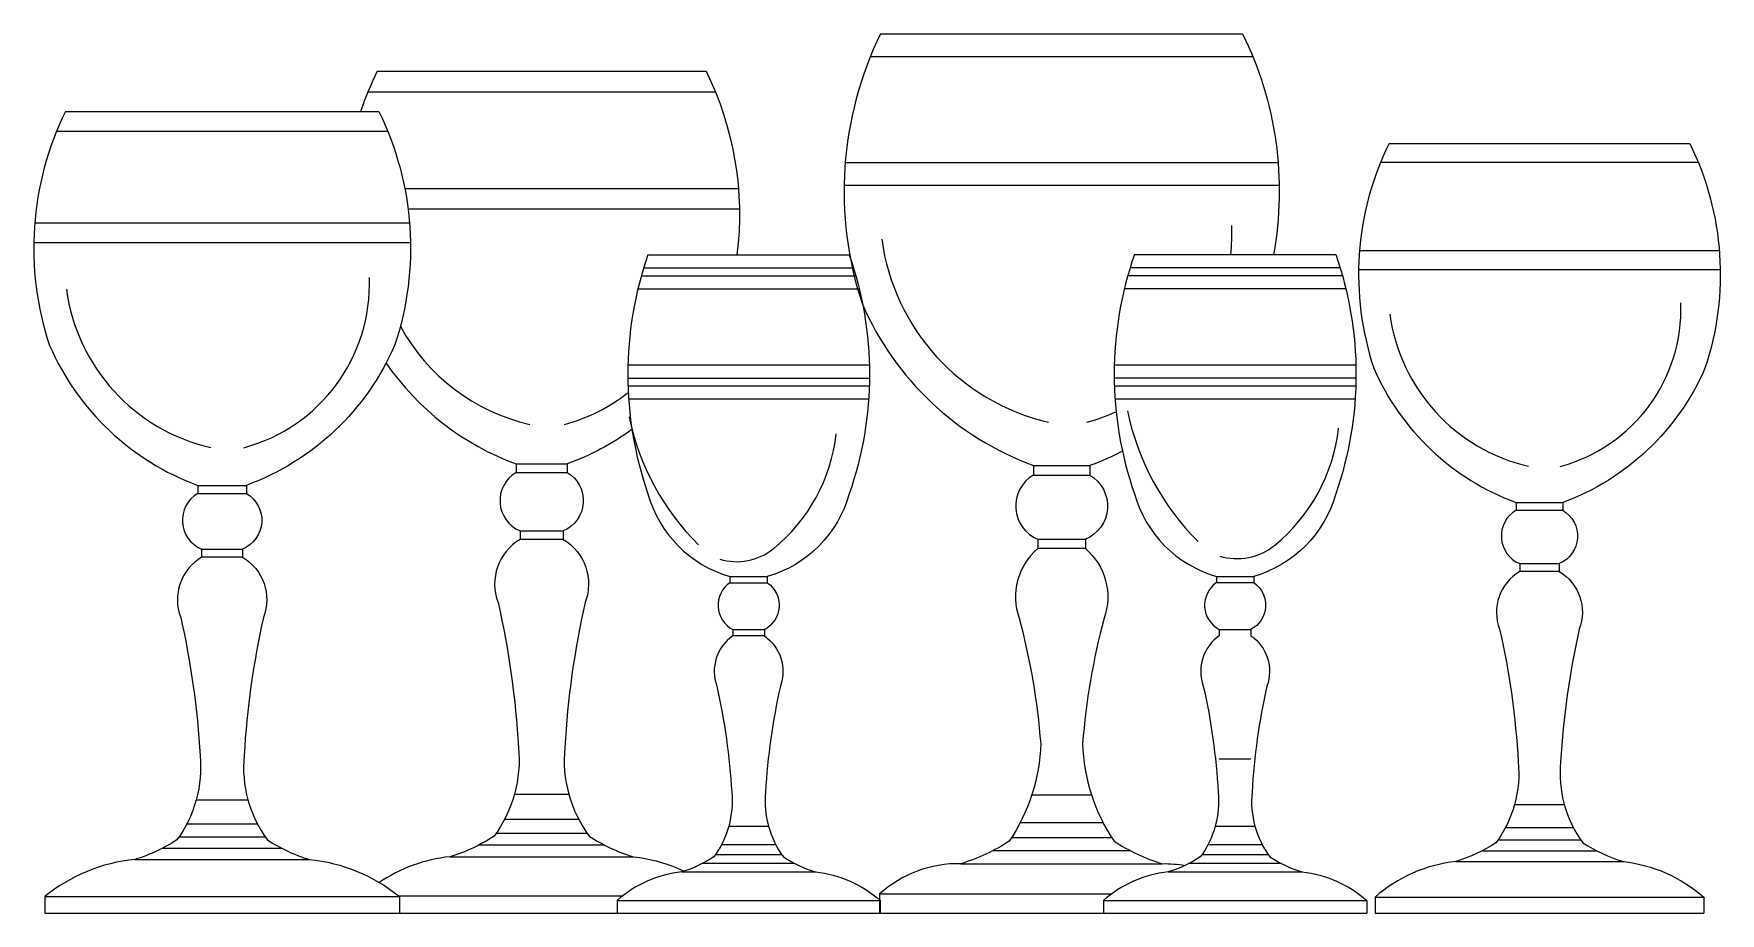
# Model space of a CAD drawing. Extents: x 500 to 784, y 587 to 735.
import ezdxf

# ---------------------------------------------------------------- set-up
doc = ezdxf.new("R2010")
doc.units = 0
doc.header["$LTSCALE"] = 10
doc.header["$MEASUREMENT"] = 0
doc.layers.add('3', color=3, linetype='CONTINUOUS')
doc.layers.add('4', color=4, linetype='CONTINUOUS')

msp = doc.modelspace()

# ---------------------------------------------------------------- linework, layer by layer
at = {"layer": '3'}
for p, q in [((640.81, 730.77), (705.09, 730.77)), ((556.29, 724.79), (614.73, 724.79)), ((503.95, 718.21), (559.61, 718.21)), ((636.55, 712.92), (709.34, 712.92)), ((726.58, 712.95), (780.02, 712.95)), ((636.37, 709.1), (709.53, 709.1)), ((562.49, 708.57), (618.59, 708.57)), ((563.05, 705.1), (618.76, 705.1)), ((500.27, 702.76), (563.29, 702.76)), ((500.1, 699.45), (563.45, 699.45)), ((723.05, 698.12), (783.55, 698.12)), ((602.67, 695.18), (637.96, 695.18)), ((684.47, 695.23), (719.78, 695.23)), ((722.89, 694.94), (783.7, 694.94)), ((602.28, 693.86), (638.35, 693.86)), ((684.09, 693.9), (720.17, 693.9)), ((601.7, 691.66), (638.92, 691.66)), ((683.51, 691.7), (720.74, 691.7)), ((600.01, 678.87), (640.61, 678.87)), ((681.82, 678.9), (722.43, 678.9)), ((600, 676.66), (640.63, 676.66)), ((600.03, 675.34), (640.6, 675.34)), ((681.8, 676.7), (722.45, 676.7)), ((681.83, 675.37), (722.42, 675.37)), ((600.13, 673.13), (640.49, 673.13)), ((681.94, 673.17), (722.31, 673.17)), ((581.21, 662.2), (589.81, 662.2)), ((668.22, 661.92), (677.68, 661.92)), ((527.68, 658.6), (535.87, 658.6)), ((581.21, 660.76), (589.81, 660.76)), ((668.22, 660.33), (677.68, 660.33)), ((527.68, 657.23), (535.87, 657.23)), ((749.37, 655.72), (757.23, 655.72)), ((749.37, 654.4), (757.23, 654.4)), ((581.88, 650.94), (589.14, 650.94)), ((589.14, 649.51), (581.88, 649.51)), ((668.96, 649.53), (676.94, 649.53)), ((528.32, 647.88), (535.23, 647.88)), ((676.94, 647.95), (668.96, 647.95)), ((535.23, 646.51), (528.32, 646.51)), ((749.98, 645.43), (756.62, 645.43)), ((756.62, 644.12), (749.98, 644.12)), ((617.17, 643.26), (623.46, 643.26)), ((617.17, 642.21), (623.46, 642.21)), ((698.98, 643.28), (705.27, 643.28)), ((698.98, 642.23), (705.27, 642.23)), ((617.66, 634.34), (622.97, 634.34)), ((622.97, 633.29), (617.66, 633.29)), ((699.47, 634.35), (704.78, 634.35)), ((704.78, 612.53), (699.47, 612.53)), ((527.43, 605.69), (536.13, 605.69)), ((580.94, 606.64), (590.07, 606.64)), ((667.93, 606.52), (677.97, 606.52)), ((749.12, 604.92), (757.47, 604.92)), ((525.85, 601.66), (537.71, 601.66)), ((579.28, 602.42), (591.73, 602.42)), ((666.1, 601.88), (679.8, 601.88)), ((524.52, 599.46), (539.04, 599.46)), ((577.89, 600.1), (593.13, 600.1)), ((616.97, 601.25), (623.65, 601.25)), ((664.57, 599.33), (681.33, 599.33)), ((698.79, 601.26), (705.47, 601.26)), ((746.33, 598.94), (760.27, 598.94)), ((747.61, 601.06), (758.99, 601.06)), ((517.11, 595.66), (546.44, 595.66)), ((521.78, 597.56), (541.77, 597.56)), ((575.01, 598.11), (596, 598.11)), ((614.74, 596.47), (625.89, 596.47)), ((615.76, 598.17), (624.87, 598.17)), ((661.4, 597.14), (684.5, 597.14)), ((696.55, 596.48), (707.7, 596.48)), ((697.57, 598.17), (706.68, 598.17)), ((743.7, 597.12), (762.9, 597.12)), ((609.06, 593.56), (631.57, 593.56)), ((612.64, 595.02), (627.99, 595.02)), ((656.01, 594.95), (689.88, 594.95)), ((690.87, 593.56), (713.39, 593.56)), ((694.45, 595.02), (709.8, 595.02)), ((739.22, 595.3), (767.38, 595.3)), ((501.95, 589.42), (561.61, 589.42)), ((561.43, 589.56), (599.16, 589.56)), ((598.2, 588.76), (642.43, 588.76)), ((642.32, 589.85), (681.35, 589.85)), ((680, 588.76), (724.25, 588.76)), ((725.65, 589.3), (780.95, 589.3))]:
    msp.add_line(p, q, dxfattribs=at)
for centre, radius, start, end in [((668.62, 701.05), 32.96, 353.6896, 2.1746), ((678.98, 704.91), 36.61, 187.6887, 257.0015), ((528.03, 692.49), 28.53, 285.0557, 2.1746), ((537, 695.83), 31.7, 187.6887, 257.0015), ((749.7, 688.25), 27.39, 285.0557, 2.1746), ((758.31, 691.46), 30.43, 187.6887, 257.0015), ((590.99, 701.29), 33.29, 208.5499, 257.0015), ((581.57, 697.78), 29.96, 285.0557, 308.1263), ((641.28, 678.42), 41.86, 191.4172, 225.4418), ((668.62, 701.05), 32.96, 285.0557, 294.1913), ((725.9, 679.59), 42.71, 191.4172, 225.4418), ((606.07, 670.54), 29.15, 309.1534, 353.5769), ((689.97, 671.56), 29.74, 309.1534, 353.5769), ((618.3, 655.57), 9.81, 253.1064, 308.9537), ((702.45, 656.28), 10.01, 253.1064, 308.9537)]:
    msp.add_arc(centre, radius, start, end, dxfattribs=at)
at = {"layer": '4'}
for p, q in [((642.52, 734.59), (703.38, 734.59)), ((557.85, 728.27), (613.17, 728.27)), ((505.43, 721.52), (558.12, 721.52)), ((728.01, 716.13), (778.59, 716.13)), ((603.39, 697.39), (637.24, 697.39)), ((685.19, 697.43), (719.06, 697.43)), ((570.11, 596.12), (600.9, 596.12)), ((501.95, 586.6), (561.61, 586.6)), ((555.26, 586.6), (615.75, 586.6)), ((598.2, 586.6), (642.43, 586.6)), ((642.32, 586.6), (703.58, 586.6)), ((680, 586.6), (724.25, 586.6)), ((725.65, 586.6), (780.95, 586.6))]:
    msp.add_line(p, q, dxfattribs=at)
for points in [[(642.52, 734.59, 0.197274), (639.45, 689.07, 0.204437), (668.22, 661.92), (668.22, 660.33, 0.618661), (668.96, 649.53), (668.96, 647.95, 0.314048), (665.82, 636.25, -0.044314), (669.43, 615.15, -0.140725), (664.14, 598.74, -0.071017), (656.01, 594.95, 0.190235), (642.32, 589.85), (642.32, 586.6)], [(703.38, 734.59, -0.16017), (708.59, 697.43, -0.16017)], [(557.85, 728.27, 0.033433), (555.07, 721.52, 0.033433)], [(613.17, 728.27, -0.146436), (618.35, 697.39, -0.146436)], [(505.43, 721.52, 0.197274), (502.77, 682.11, 0.204437), (527.68, 658.6), (527.68, 657.23, 0.618661), (528.32, 647.88), (528.32, 646.51, 0.365073), (524.81, 636.39, -0.041083), (528.07, 613.16, -0.185189), (524.15, 598.94, -0.071017), (517.11, 595.66, 0.146731), (501.95, 589.42), (501.95, 586.6)], [(558.12, 721.52, -0.197274), (560.78, 682.11, -0.204437), (535.87, 658.6), (535.87, 657.23, -0.618661), (535.23, 647.88), (535.23, 646.51, -0.365073), (538.74, 636.39, 0.041083), (535.48, 613.16, 0.185189), (539.4, 598.94, 0.071017), (546.44, 595.66, -0.146731), (561.61, 589.42), (561.61, 586.6)], [(728.01, 716.13, 0.197274), (725.46, 678.29, 0.204437), (749.37, 655.72), (749.37, 654.4, 0.618661), (749.98, 645.43), (749.98, 644.12, 0.365073), (746.61, 634.39, -0.041083), (749.74, 612.1, -0.185189), (745.98, 598.45, -0.071017), (739.22, 595.3, 0.155676), (725.65, 589.3), (725.65, 586.6)], [(778.59, 716.13, -0.197274), (781.14, 678.29, -0.204437), (757.23, 655.72), (757.23, 654.4, -0.618661), (756.62, 645.43), (756.62, 644.12, -0.365073), (759.99, 634.39, 0.041083), (756.86, 612.1, 0.185189), (760.62, 598.45, 0.071017), (767.38, 595.3, -0.155676), (780.95, 589.3), (780.95, 586.6)], [(603.39, 697.39, 0.168712), (603.39, 657.17, 0.25971), (617.17, 643.26, 0.25971)], [(637.24, 697.39, -0.168712), (637.24, 657.17, -0.25971), (623.46, 643.26, -0.25971)], [(685.19, 697.43, 0.168712), (685.19, 657.2, 0.25971), (698.98, 643.28, 0.25971)], [(719.06, 697.43, -0.168712), (719.06, 657.2, -0.25971), (705.27, 643.28, -0.25971)], [(559.36, 679.16, 0.15451), (581.21, 662.2), (581.21, 660.76, 0.618661), (581.88, 650.94), (581.88, 649.51, 0.365073), (578.19, 638.87, -0.041083), (581.62, 614.49, -0.185189), (577.5, 599.56, -0.071017), (570.11, 596.12, 0.120485), (558.18, 591.8, 0.120485)], [(600.7, 667.99, -0.06763), (589.81, 662.2), (589.81, 660.76, -0.618661), (589.14, 650.94), (589.14, 649.51, -0.365073), (592.82, 638.87, 0.041083), (589.4, 614.49, 0.185189), (593.52, 599.56, 0.071017), (600.9, 596.12, -0.084101), (609.49, 593.69)], [(683.19, 664.33, -0.029887), (677.68, 661.92), (677.68, 660.33, -0.618661), (676.94, 649.53), (676.94, 647.95, -0.314048), (680.08, 636.25, 0.044314), (676.47, 615.15, 0.140725), (681.76, 598.74, 0.071017), (689.88, 594.95, -0.04828), (693.71, 594.65, -0.04828)], [(617.17, 643.26), (617.17, 642.21, 0.5645), (617.66, 634.34), (617.66, 633.29, 0.338101), (614.96, 624.82, -0.041083), (617.47, 606.99, -0.185189), (614.46, 596.08, -0.071017), (609.06, 593.56, 0.155676), (598.2, 588.76), (598.2, 586.6)], [(623.46, 643.26), (623.46, 642.21, -0.5645), (622.97, 634.34), (622.97, 633.29, -0.338101), (625.66, 624.82, 0.041083), (623.16, 606.99, 0.185189), (626.17, 596.08, 0.071017), (631.57, 593.56, -0.155676), (642.43, 588.76), (642.43, 586.6)], [(698.98, 643.28), (698.98, 642.23, 0.5645), (699.47, 634.35), (699.47, 633.31, 0.338101), (696.78, 624.84, -0.041083), (699.28, 607, -0.185189), (696.27, 596.08, -0.071017), (690.87, 593.56, 0.155676), (680, 588.76), (680, 586.6)], [(705.27, 643.28), (705.27, 642.23, -0.5645), (704.78, 634.35), (704.78, 633.31, -0.338101), (707.48, 624.84, 0.041083), (704.97, 607, 0.185189), (707.98, 596.08, 0.071017), (713.39, 593.56, -0.155676), (724.25, 588.76), (724.25, 586.6)]]:
    msp.add_lwpolyline(points, format="xyb", dxfattribs=at)

doc.saveas('drawing.dxf')
